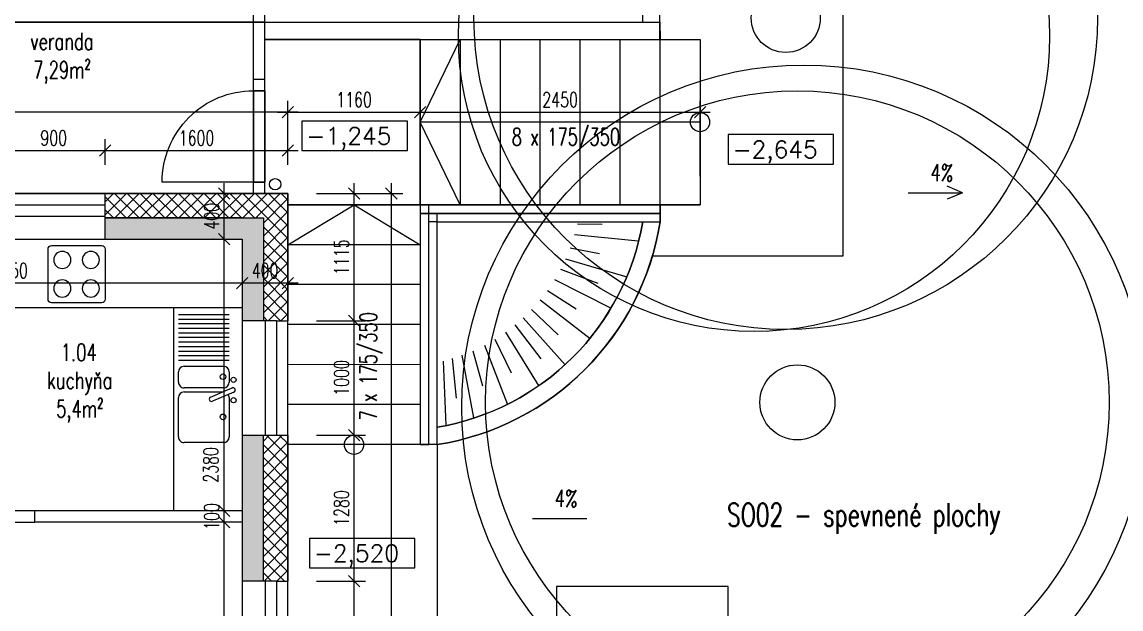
# Model space of a CAD drawing. Header units: millimetres. Extents: x 462666 to 1244237, y 2328025 to 3795663.
# Drawn here: x 1089397 to 1099018, y 2842311 to 2847454 of the extents above; entities that cross this region are included whole.
import ezdxf
from ezdxf.enums import TextEntityAlignment as Align
from ezdxf.lldxf.tags import DXFTag

# ---------------------------------------------------------------- set-up
doc = ezdxf.new("R2010")
doc.units = ezdxf.units.MM
for name, color, linetype in [('DIM_100', 64, 'Continuous'), ('DVE_REZ', 1, 'Continuous'), ('KOTY', 96, 'Continuous'), ('MUR-POH', 64, 'Continuous'), ('MUR_POH', 64, 'Continuous'), ('MUR_REZ', 3, 'Continuous'), ('NAB_MOB', 1, 'Continuous'), ('NAB_ZAR', 14, 'Continuous'), ('PLO_LIN', 6, 'Continuous'), ('POP_100', 8, 'Continuous'), ('SAN-POH', 151, 'Continuous'), ('SAN_POH', 151, 'Continuous')]:
    doc.layers.add(name, color=color, linetype=linetype)
doc.styles.add('ROMANS', font='arial.ttf', dxfattribs={"width": 0.85})
doc.styles.add('SIMPLEX', font='SIMPLEX.SHX', dxfattribs={"width": 0.7})
tags = doc.linetypes.add('DASHDOT', pattern=[25.4, 12.7, -6.35, 0, -6.35]).pattern_tags.tags
tags[10:11] = [DXFTag(74, 4), DXFTag(75, 0), DXFTag(340, '0'), DXFTag(46, 1.0), DXFTag(50, 0.0), DXFTag(44, 0.0), DXFTag(45, 0.0)]
tags[8:9] = [DXFTag(74, 4), DXFTag(75, 0), DXFTag(340, '0'), DXFTag(46, 1.0), DXFTag(50, 0.0), DXFTag(44, 0.0), DXFTag(45, 0.0)]
tags[6:7] = [DXFTag(74, 4), DXFTag(75, 0), DXFTag(340, '0'), DXFTag(46, 1.0), DXFTag(50, 0.0), DXFTag(44, 0.0), DXFTag(45, 0.0)]
tags[4:5] = [DXFTag(74, 4), DXFTag(75, 0), DXFTag(340, '0'), DXFTag(46, 1.0), DXFTag(50, 0.0), DXFTag(44, 0.0), DXFTag(45, 0.0)]
tags = doc.linetypes.add('DASHED', pattern=[0.75, 0.5, -0.25]).pattern_tags.tags
tags[6:7] = [DXFTag(74, 4), DXFTag(75, 0), DXFTag(340, '0'), DXFTag(46, 1.0), DXFTag(50, 0.0), DXFTag(44, 0.0), DXFTag(45, 0.0)]
tags[4:5] = [DXFTag(74, 4), DXFTag(75, 0), DXFTag(340, '0'), DXFTag(46, 1.0), DXFTag(50, 0.0), DXFTag(44, 0.0), DXFTag(45, 0.0)]
doc.dimstyles.new('PAJO1-studia', dxfattribs={"dimtxt": 160, "dimasz": 100, "dimexe": 100, "dimexo": 250, "dimgap": 45, "dimtad": 1, "dimdec": 0, "dimrnd": 5, "dimtxsty": 'ROMANS', "dimblk": 'OBLIQUE', "dimcen": 200, "dimdle": 90, "dimadec": 0, "dimazin": 0, "dimtfac": 1, "dimtdec": 0, "dimtmove": 1, "dimatfit": 3, "dimfxl": 1, "dimarcsym": 0})

# ---------------------------------------------------------------- blocks, each defined once
blk = doc.blocks.new('HFHF')
at = {"layer": 'NAB_MOB', "linetype": 'Continuous'}
for p, q in [((434854.8, -333061.4), (434854.8, -333501.4)), ((435324.8, -333031.4), (434884.8, -333031.4)), ((435354.8, -333501.4), (435354.8, -333061.4)), ((434884.8, -333531.4), (435324.8, -333531.4))]:
    blk.add_line(p, q, dxfattribs=at)
for centre in [(434979.8, -333156.4), (435229.8, -333156.4), (434979.8, -333406.4), (435229.8, -333406.4)]:
    blk.add_circle(centre, 75, dxfattribs=at)
for centre, start, end in [((434884.8, -333061.4), 90, 180), ((435324.8, -333061.4), 0, 90), ((434884.8, -333501.4), 180, 270), ((435324.8, -333501.4), 270, 0)]:
    blk.add_arc(centre, 30, start, end, dxfattribs=at)
blk = doc.blocks.new('drez2')
at = {"layer": 'SAN_POH'}
for p, q in [((45169980.1, -2774487.7), (45169980.1, -2774932)), ((45170020.1, -2774487.7), (45170020.1, -2774932)), ((45170060.2, -2774487.7), (45170060.2, -2774932)), ((45170100.2, -2774487.7), (45170100.2, -2774932)), ((45170140.2, -2774487.7), (45170140.2, -2774932)), ((45170180.3, -2774487.7), (45170180.3, -2774932)), ((45170220.3, -2774487.7), (45170220.3, -2774932)), ((45170260.4, -2774487.7), (45170260.4, -2774932)), ((45170300.4, -2774487.7), (45170300.4, -2774932)), ((45170340.4, -2774487.7), (45170340.4, -2774932)), ((45170380.5, -2774487.7), (45170380.5, -2774932)), ((45170481, -2774487.7), (45170569.8, -2774487.7)), ((45170701.4, -2774650), (45170621.5, -2774462.2)), ((45170632, -2774436), (45170632.1, -2774435.9)), ((45170658.3, -2774446.5), (45170738.2, -2774634.3)), ((45170706, -2774487.7), (45171050, -2774487.7)), ((45170431, -2774882), (45170431, -2774537.7)), ((45170619.8, -2774537.7), (45170619.8, -2774882)), ((45170656, -2774882), (45170656, -2774543.4)), ((45171100, -2774537.7), (45171100, -2774882)), ((45170727.7, -2774660.6), (45170727.6, -2774660.6)), ((45170569.8, -2774932), (45170481, -2774932)), ((45171050, -2774932), (45170706, -2774932))]:
    blk.add_line(p, q, dxfattribs=at)
for centre, radius in [((45170522.5, -2774541), 24.6), ((45170550.1, -2774449.3), 22.6), ((45170728.4, -2774449.3), 22.6), ((45170874.9, -2774541), 24.6)]:
    blk.add_circle(centre, radius, dxfattribs=at)
for centre, radius, start, end in [((45170481, -2774537.7), 50, 90, 180), ((45170569.8, -2774537.7), 50, 0, 90), ((45170639.9, -2774454.4), 20, 113.04876, 203.04876), ((45170639.9, -2774454.3), 20, 23.04876, 113.04876), ((45170706, -2774537.7), 50, 90, 122.49034), ((45171050, -2774537.7), 50, 0, 90), ((45170719.8, -2774642.2), 20, 203.04876, 293.04876), ((45170719.8, -2774642.2), 20, 293.04876, 23.04876), ((45170481, -2774882), 50, 180, 270), ((45170569.8, -2774882), 50, 270, 0), ((45170706, -2774882), 50, 180, 270), ((45171050, -2774882), 50, 270, 0)]:
    blk.add_arc(centre, radius, start, end, dxfattribs=at)
blk = doc.blocks.new('_OBLIQUE')
at = {"color": 0, "linetype": 'ByBlock'}
blk.add_line((-0.5, -0.5), (0.5, 0.5), dxfattribs=at)
blk = doc.blocks.new('*D189')
at = {"layer": 'Defpoints', "color": 0}
for p in [(1091725.2, 2842555), (1092304.8, 2842555), (1091725.2, 2841555)]:
    blk.add_point(p, dxfattribs=at)
at = {"layer": 'KOTY', "color": 0, "lineweight": -2}
for p, q in [((1092304.8, 2841465), (1092304.8, 2842645)), ((1091975.2, 2842555), (1092404.8, 2842555)), ((1091975.2, 2841555), (1092404.8, 2841555))]:
    blk.add_line(p, q, dxfattribs=at)
at = {"layer": 'KOTY', "color": 0, "lineweight": -2, "xscale": 100, "yscale": 100, "zscale": 100}
for p, rotation in [((1092304.8, 2842555), 90), ((1092304.8, 2841555), 270)]:
    blk.add_blockref('_OBLIQUE', p, dxfattribs=dict(at, rotation=rotation))
at = {"layer": 'KOTY', "color": 0, "insert": (1092194.8, 2842055), "char_height": 130, "attachment_point": 5, "rotation": 90, "style": 'SIMPLEX'}
blk.add_mtext('1000', dxfattribs=at)
blk = doc.blocks.new('*D188')
at = {"layer": 'Defpoints', "color": 0}
for p in [(1091725.2, 2843835.1), (1092304.8, 2843835.1), (1091725.2, 2842555)]:
    blk.add_point(p, dxfattribs=at)
at = {"layer": 'KOTY', "color": 0, "lineweight": -2}
for p, q in [((1092304.8, 2842465), (1092304.8, 2843925.1)), ((1091975.2, 2843835.1), (1092404.8, 2843835.1)), ((1091975.2, 2842555), (1092404.8, 2842555))]:
    blk.add_line(p, q, dxfattribs=at)
at = {"layer": 'KOTY', "color": 0, "lineweight": -2, "xscale": 100, "yscale": 100, "zscale": 100}
for p, rotation in [((1092304.8, 2843835.1), 90), ((1092304.8, 2842555), 270)]:
    blk.add_blockref('_OBLIQUE', p, dxfattribs=dict(at, rotation=rotation))
at = {"layer": 'KOTY', "color": 0, "insert": (1092194.8, 2843195.1), "char_height": 130, "attachment_point": 5, "rotation": 90, "style": 'SIMPLEX'}
blk.add_mtext('1280', dxfattribs=at)
blk = doc.blocks.new('*D187')
at = {"layer": 'Defpoints', "color": 0}
for p in [(1091725.2, 2844835.1), (1092304.8, 2844835.1), (1091725.2, 2843835.1)]:
    blk.add_point(p, dxfattribs=at)
at = {"layer": 'KOTY', "color": 0, "lineweight": -2}
for p, q in [((1092304.8, 2843745.1), (1092304.8, 2844925.1)), ((1091975.2, 2844835.1), (1092404.8, 2844835.1)), ((1091975.2, 2843835.1), (1092404.8, 2843835.1))]:
    blk.add_line(p, q, dxfattribs=at)
at = {"layer": 'KOTY', "color": 0, "lineweight": -2, "xscale": 100, "yscale": 100, "zscale": 100}
for p, rotation in [((1092304.8, 2844835.1), 90), ((1092304.8, 2843835.1), 270)]:
    blk.add_blockref('_OBLIQUE', p, dxfattribs=dict(at, rotation=rotation))
at = {"layer": 'KOTY', "color": 0, "insert": (1092194.8, 2844335.1), "char_height": 130, "attachment_point": 5, "rotation": 90, "style": 'SIMPLEX'}
blk.add_mtext('1000', dxfattribs=at)
blk = doc.blocks.new('*D186')
at = {"layer": 'Defpoints', "color": 0}
for p in [(1091725.2, 2845951.6), (1092304.8, 2845951.6), (1091725.2, 2844835.1)]:
    blk.add_point(p, dxfattribs=at)
at = {"layer": 'KOTY', "color": 0, "lineweight": -2}
for p, q in [((1092304.8, 2844745.1), (1092304.8, 2846041.6)), ((1091975.2, 2845951.6), (1092404.8, 2845951.6)), ((1091975.2, 2844835.1), (1092404.8, 2844835.1))]:
    blk.add_line(p, q, dxfattribs=at)
at = {"layer": 'KOTY', "color": 0, "lineweight": -2, "xscale": 100, "yscale": 100, "zscale": 100}
for p, rotation in [((1092304.8, 2845951.6), 90), ((1092304.8, 2844835.1), 270)]:
    blk.add_blockref('_OBLIQUE', p, dxfattribs=dict(at, rotation=rotation))
at = {"layer": 'KOTY', "color": 0, "insert": (1092194.8, 2845393.4), "char_height": 130, "attachment_point": 5, "rotation": 90, "style": 'SIMPLEX'}
blk.add_mtext('1115', dxfattribs=at)
blk = doc.blocks.new('*D151')
at = {"layer": 'Defpoints', "color": 0}
for p in [(1090125.2, 2846327.3), (1089224.6, 2845951.6), (1090125.2, 2845951.6)]:
    blk.add_point(p, dxfattribs=at)
at = {"layer": 'KOTY', "color": 0, "lineweight": -2}
for p, q in [((1089224.6, 2846201.6), (1089224.6, 2846427.3)), ((1090125.2, 2846201.6), (1090125.2, 2846427.3)), ((1089134.6, 2846327.3), (1090215.2, 2846327.3))]:
    blk.add_line(p, q, dxfattribs=at)
at = {"layer": 'KOTY', "color": 0, "lineweight": -2, "xscale": 100, "yscale": 100, "zscale": 100, "rotation": 180}
blk.add_blockref('_OBLIQUE', (1089224.6, 2846327.3), dxfattribs=at)
at = {"layer": 'KOTY', "color": 0, "lineweight": -2, "xscale": 100, "yscale": 100, "zscale": 100}
blk.add_blockref('_OBLIQUE', (1090125.2, 2846327.3), dxfattribs=at)
at = {"layer": 'KOTY', "color": 0, "insert": (1089674.9, 2846437.3), "char_height": 130, "attachment_point": 5, "style": 'SIMPLEX'}
blk.add_mtext('900', dxfattribs=at)
blk = doc.blocks.new('*D150')
at = {"layer": 'Defpoints', "color": 0}
for p in [(1091725.2, 2846327.3), (1090125.2, 2845951.6), (1091725.2, 2845951.6)]:
    blk.add_point(p, dxfattribs=at)
at = {"layer": 'KOTY', "color": 0, "lineweight": -2}
for p, q in [((1090125.2, 2846201.6), (1090125.2, 2846427.3)), ((1091725.2, 2846201.6), (1091725.2, 2846427.3)), ((1090035.2, 2846327.3), (1091815.2, 2846327.3))]:
    blk.add_line(p, q, dxfattribs=at)
at = {"layer": 'KOTY', "color": 0, "lineweight": -2, "xscale": 100, "yscale": 100, "zscale": 100, "rotation": 180}
blk.add_blockref('_OBLIQUE', (1090125.2, 2846327.3), dxfattribs=at)
at = {"layer": 'KOTY', "color": 0, "lineweight": -2, "xscale": 100, "yscale": 100, "zscale": 100}
blk.add_blockref('_OBLIQUE', (1091725.2, 2846327.3), dxfattribs=at)
at = {"layer": 'KOTY', "color": 0, "insert": (1090925.2, 2846437.3), "char_height": 130, "attachment_point": 5, "style": 'SIMPLEX'}
blk.add_mtext('1600', dxfattribs=at)
blk = doc.blocks.new('*D149')
at = {"layer": 'Defpoints', "color": 0}
for p in [(1067302.7, 2846663.2), (1067302.7, 2845951.6), (1091725.2, 2845951.6)]:
    blk.add_point(p, dxfattribs=at)
at = {"layer": 'KOTY', "color": 0, "lineweight": -2}
for p, q in [((1067302.7, 2846201.6), (1067302.7, 2846763.2)), ((1091725.2, 2846201.6), (1091725.2, 2846763.2)), ((1091815.2, 2846663.2), (1067212.7, 2846663.2))]:
    blk.add_line(p, q, dxfattribs=at)
at = {"layer": 'KOTY', "color": 0, "lineweight": -2, "xscale": 100, "yscale": 100, "zscale": 100, "rotation": 180}
blk.add_blockref('_OBLIQUE', (1067302.7, 2846663.2), dxfattribs=at)
at = {"layer": 'KOTY', "color": 0, "lineweight": -2, "xscale": 100, "yscale": 100, "zscale": 100}
blk.add_blockref('_OBLIQUE', (1091725.2, 2846663.2), dxfattribs=at)
at = {"layer": 'KOTY', "color": 0, "insert": (1079514, 2846773.2), "char_height": 130, "attachment_point": 5, "style": 'SIMPLEX'}
blk.add_mtext('24420', dxfattribs=at)
blk = doc.blocks.new('*D146')
at = {"layer": 'Defpoints', "color": 0}
for p in [(1091167.7, 2843071.2), (1091325.2, 2843071.2), (1089725.2, 2838521.3)]:
    blk.add_point(p, dxfattribs=at)
at = {"layer": 'KOTY', "color": 0, "lineweight": -2}
for p, q in [((1091167.7, 2838431.3), (1091167.7, 2843161.2)), ((1091075.2, 2843071.2), (1091067.7, 2843071.2)), ((1089975.2, 2838521.3), (1091267.7, 2838521.3))]:
    blk.add_line(p, q, dxfattribs=at)
at = {"layer": 'KOTY', "color": 0, "lineweight": -2, "xscale": 100, "yscale": 100, "zscale": 100}
for p, rotation in [((1091167.7, 2843071.2), 90), ((1091167.7, 2838521.3), 270)]:
    blk.add_blockref('_OBLIQUE', p, dxfattribs=dict(at, rotation=rotation))
at = {"layer": 'KOTY', "color": 0, "insert": (1091057.7, 2840796.2), "char_height": 130, "attachment_point": 5, "rotation": 90, "style": 'SIMPLEX'}
blk.add_mtext('4550', dxfattribs=at)
blk = doc.blocks.new('*D145')
at = {"layer": 'Defpoints', "color": 0}
for p in [(1091167.7, 2843171.2), (1091325.2, 2843171.2), (1091325.2, 2843071.2)]:
    blk.add_point(p, dxfattribs=at)
at = {"layer": 'KOTY', "color": 0, "lineweight": -2}
for p, q in [((1091167.7, 2842981.2), (1091167.7, 2843261.2)), ((1091075.2, 2843171.2), (1091067.7, 2843171.2)), ((1091075.2, 2843071.2), (1091067.7, 2843071.2))]:
    blk.add_line(p, q, dxfattribs=at)
at = {"layer": 'KOTY', "color": 0, "lineweight": -2, "xscale": 100, "yscale": 100, "zscale": 100}
for p, rotation in [((1091167.7, 2843171.2), 90), ((1091167.7, 2843071.2), 270)]:
    blk.add_blockref('_OBLIQUE', p, dxfattribs=dict(at, rotation=rotation))
at = {"layer": 'KOTY', "color": 0, "insert": (1091057.7, 2843121.2), "char_height": 130, "attachment_point": 5, "rotation": 90, "style": 'SIMPLEX'}
blk.add_mtext('100', dxfattribs=at)
blk = doc.blocks.new('*D144')
at = {"layer": 'Defpoints', "color": 0}
for p in [(1091167.7, 2845551.6), (1091325.2, 2845551.6), (1091325.2, 2843171.2)]:
    blk.add_point(p, dxfattribs=at)
at = {"layer": 'KOTY', "color": 0, "lineweight": -2}
for p, q in [((1091167.7, 2843081.2), (1091167.7, 2845641.6)), ((1091075.2, 2845551.6), (1091067.7, 2845551.6)), ((1091075.2, 2843171.2), (1091067.7, 2843171.2))]:
    blk.add_line(p, q, dxfattribs=at)
at = {"layer": 'KOTY', "color": 0, "lineweight": -2, "xscale": 100, "yscale": 100, "zscale": 100}
for p, rotation in [((1091167.7, 2845551.6), 90), ((1091167.7, 2843171.2), 270)]:
    blk.add_blockref('_OBLIQUE', p, dxfattribs=dict(at, rotation=rotation))
at = {"layer": 'KOTY', "color": 0, "insert": (1091051.1, 2843573.5), "char_height": 130, "attachment_point": 5, "rotation": 90, "style": 'SIMPLEX'}
blk.add_mtext('2380', dxfattribs=at)
blk = doc.blocks.new('*D143')
at = {"layer": 'Defpoints', "color": 0}
for p in [(1091167.7, 2845951.6), (1091325.2, 2845951.6), (1091325.2, 2845551.6)]:
    blk.add_point(p, dxfattribs=at)
at = {"layer": 'KOTY', "color": 0, "lineweight": -2}
for p, q in [((1091167.7, 2845461.6), (1091167.7, 2846041.6)), ((1091075.2, 2845951.6), (1091067.7, 2845951.6)), ((1091075.2, 2845551.6), (1091067.7, 2845551.6))]:
    blk.add_line(p, q, dxfattribs=at)
at = {"layer": 'KOTY', "color": 0, "lineweight": -2, "xscale": 100, "yscale": 100, "zscale": 100}
for p, rotation in [((1091167.7, 2845951.6), 90), ((1091167.7, 2845551.6), 270)]:
    blk.add_blockref('_OBLIQUE', p, dxfattribs=dict(at, rotation=rotation))
at = {"layer": 'KOTY', "color": 0, "insert": (1091057.7, 2845751.6), "char_height": 130, "attachment_point": 5, "rotation": 90, "style": 'SIMPLEX'}
blk.add_mtext('400', dxfattribs=at)
blk = doc.blocks.new('*D139')
at = {"layer": 'Defpoints', "color": 0}
for p in [(1091325.2, 2845393.4), (1091725.2, 2845393.4), (1091325.2, 2845165.9)]:
    blk.add_point(p, dxfattribs=at)
at = {"layer": 'KOTY', "color": 0, "lineweight": -2}
for p, q in [((1091815.2, 2845165.9), (1091235.2, 2845165.9)), ((1091325.2, 2845143.4), (1091325.2, 2845065.9)), ((1091725.2, 2845143.4), (1091725.2, 2845065.9))]:
    blk.add_line(p, q, dxfattribs=at)
at = {"layer": 'KOTY', "color": 0, "lineweight": -2, "xscale": 100, "yscale": 100, "zscale": 100, "rotation": 180}
blk.add_blockref('_OBLIQUE', (1091325.2, 2845165.9), dxfattribs=at)
at = {"layer": 'KOTY', "color": 0, "lineweight": -2, "xscale": 100, "yscale": 100, "zscale": 100}
blk.add_blockref('_OBLIQUE', (1091725.2, 2845165.9), dxfattribs=at)
at = {"layer": 'KOTY', "color": 0, "insert": (1091525.2, 2845275.9), "char_height": 130, "attachment_point": 5, "style": 'SIMPLEX'}
blk.add_mtext('400', dxfattribs=at)
blk = doc.blocks.new('*D138')
at = {"layer": 'Defpoints', "color": 0}
for p in [(1091325.2, 2845393.4), (1088275.2, 2845165.9), (1088275.2, 2845165.9)]:
    blk.add_point(p, dxfattribs=at)
at = {"layer": 'KOTY', "color": 0, "lineweight": -2}
for p, q in [((1088275.2, 2845415.9), (1088275.2, 2845265.9)), ((1091415.2, 2845165.9), (1088185.2, 2845165.9)), ((1091325.2, 2845143.4), (1091325.2, 2845065.9))]:
    blk.add_line(p, q, dxfattribs=at)
at = {"layer": 'KOTY', "color": 0, "lineweight": -2, "xscale": 100, "yscale": 100, "zscale": 100, "rotation": 180}
blk.add_blockref('_OBLIQUE', (1088275.2, 2845165.9), dxfattribs=at)
at = {"layer": 'KOTY', "color": 0, "lineweight": -2, "xscale": 100, "yscale": 100, "zscale": 100}
blk.add_blockref('_OBLIQUE', (1091325.2, 2845165.9), dxfattribs=at)
at = {"layer": 'KOTY', "color": 0, "insert": (1089292.6, 2845275.9), "char_height": 130, "attachment_point": 5, "style": 'SIMPLEX'}
blk.add_mtext('3050', dxfattribs=at)
blk = doc.blocks.new('*D305')
at = {"layer": 'Defpoints', "color": 0}
for p in [(1091725.2, 2845951.6), (1091725.2, 2838121.3), (1092630.6, 2838121.3)]:
    blk.add_point(p, dxfattribs=at)
at = {"layer": 'KOTY', "color": 0, "lineweight": -2}
for p, q in [((1092630.6, 2846041.6), (1092630.6, 2838031.3)), ((1091975.2, 2845951.6), (1092730.6, 2845951.6)), ((1091975.2, 2838121.3), (1092730.6, 2838121.3))]:
    blk.add_line(p, q, dxfattribs=at)
at = {"layer": 'KOTY', "color": 0, "lineweight": -2, "xscale": 100, "yscale": 100, "zscale": 100}
for p, rotation in [((1092630.6, 2845951.6), 90), ((1092630.6, 2838121.3), 270)]:
    blk.add_blockref('_OBLIQUE', p, dxfattribs=dict(at, rotation=rotation))
at = {"layer": 'KOTY', "color": 0, "insert": (1092520.6, 2842036.5), "char_height": 130, "attachment_point": 5, "rotation": 90, "style": 'SIMPLEX'}
blk.add_mtext('7830', dxfattribs=at)
blk = doc.blocks.new('*D427')
at = {"layer": 'Defpoints', "color": 0}
for p in [(1095333.2, 2846663.2), (1092883.2, 2845851.6), (1095333.2, 2845851.6)]:
    blk.add_point(p, dxfattribs=at)
at = {"layer": 'KOTY', "color": 0, "lineweight": -2}
for p, q in [((1092883.2, 2846101.6), (1092883.2, 2846763.2)), ((1095333.2, 2846101.6), (1095333.2, 2846763.2)), ((1092793.2, 2846663.2), (1095423.2, 2846663.2))]:
    blk.add_line(p, q, dxfattribs=at)
at = {"layer": 'KOTY', "color": 0, "lineweight": -2, "xscale": 100, "yscale": 100, "zscale": 100, "rotation": 180}
blk.add_blockref('_OBLIQUE', (1092883.2, 2846663.2), dxfattribs=at)
at = {"layer": 'KOTY', "color": 0, "lineweight": -2, "xscale": 100, "yscale": 100, "zscale": 100}
blk.add_blockref('_OBLIQUE', (1095333.2, 2846663.2), dxfattribs=at)
at = {"layer": 'KOTY', "color": 0, "insert": (1094108.2, 2846773.2), "char_height": 130, "attachment_point": 5, "style": 'SIMPLEX'}
blk.add_mtext('2450', dxfattribs=at)
blk = doc.blocks.new('*D428')
at = {"layer": 'Defpoints', "color": 0}
for p in [(1092883.2, 2846663.2), (1092883.2, 2846101.6), (1091725.2, 2845951.6)]:
    blk.add_point(p, dxfattribs=at)
at = {"layer": 'KOTY', "color": 0, "lineweight": -2}
for p, q in [((1091725.2, 2846201.6), (1091725.2, 2846763.2)), ((1092883.2, 2846351.6), (1092883.2, 2846763.2)), ((1091635.2, 2846663.2), (1092973.2, 2846663.2))]:
    blk.add_line(p, q, dxfattribs=at)
at = {"layer": 'KOTY', "color": 0, "lineweight": -2, "xscale": 100, "yscale": 100, "zscale": 100, "rotation": 180}
blk.add_blockref('_OBLIQUE', (1091725.2, 2846663.2), dxfattribs=at)
at = {"layer": 'KOTY', "color": 0, "lineweight": -2, "xscale": 100, "yscale": 100, "zscale": 100}
blk.add_blockref('_OBLIQUE', (1092883.2, 2846663.2), dxfattribs=at)
at = {"layer": 'KOTY', "color": 0, "insert": (1092304.2, 2846773.2), "char_height": 130, "attachment_point": 5, "style": 'SIMPLEX'}
blk.add_mtext('1160', dxfattribs=at)

msp = doc.modelspace()

# ---------------------------------------------------------------- hatches: boundary and pattern name
at = {"layer": 'PLO_LIN'}
h = msp.add_hatch(dxfattribs=at)
h.set_pattern_fill('NET', color=252, scale=25, angle=45, style=0)
h.paths.add_polyline_path([(1068502.7, 2845736.6), (1068502.7, 2845851.6), (1068502.7, 2845951.6), (1067302.7, 2845951.6), (1067302.7, 2840721.3), (1068502.7, 2840721.3), (1068502.7, 2840821.3), (1068502.7, 2840936.3), (1067517.7, 2840936.3), (1067517.7, 2845736.6)])
h.paths.add_polyline_path([(1071423.9, 2845851.6), (1071423.9, 2845951.6), (1070007.5, 2845951.6), (1070007.5, 2845851.6), (1070007.5, 2845736.6), (1071373.9, 2845736.6), (1071373.9, 2845851.6)])
h.paths.add_polyline_path([(1073116.5, 2845851.6), (1073116.5, 2845951.6), (1072323.9, 2845951.6), (1072323.9, 2845851.6), (1072373.9, 2845851.6), (1072373.9, 2845736.6), (1073116.5, 2845736.6)])
h.paths.add_polyline_path([(1075328.5, 2845851.6), (1075328.5, 2845951.6), (1073632.1, 2845951.6), (1073632.1, 2845851.6), (1073632.1, 2845736.6), (1075328.5, 2845736.6)])
h.paths.add_polyline_path([(1079175.2, 2845851.6), (1079175.2, 2845951.6), (1076833.3, 2845951.6), (1076833.3, 2845851.6), (1076833.3, 2845736.6), (1079175.2, 2845736.6)])
h.paths.add_polyline_path([(1079319.7, 2845602.1), (1079124.7, 2845602.1), (1079124.7, 2845901.1), (1079319.7, 2845901.1)], flags=9)
h.paths.add_polyline_path([(1082275.2, 2845736.6), (1082275.2, 2845851.6), (1082275.2, 2845951.6), (1080675.2, 2845951.6), (1080675.2, 2845851.6), (1080675.2, 2845736.6)])
h.paths.add_polyline_path([(1084575.2, 2845551.6), (1084575.2, 2845951.6), (1083675.2, 2845951.6), (1083675.2, 2845851.6), (1083675.2, 2845736.6), (1084360.2, 2845736.6), (1084360.2, 2845551.6)])
h.paths.add_polyline_path([(1086509.6, 2845736.6), (1086509.6, 2845851.6), (1086509.6, 2845951.6), (1085875.2, 2845951.6), (1085775.2, 2845951.6), (1085775.2, 2845551.6), (1085875.2, 2845551.6), (1085975.2, 2845551.6), (1085990.2, 2845551.6), (1085990.2, 2845736.6)])
h.paths.add_polyline_path([(1089224.6, 2845736.6), (1089224.6, 2845851.6), (1089224.6, 2845951.6), (1087025.2, 2845951.6), (1087025.2, 2845851.6), (1087025.2, 2845736.6)])
h.paths.add_polyline_path([(1091725.2, 2844835.1), (1091725.2, 2845951.6), (1090125.2, 2845951.6), (1090125.2, 2845851.6), (1090125.2, 2845736.6), (1091510.2, 2845736.6), (1091510.2, 2844835.1), (1091625.2, 2844835.1)])
h.paths.add_polyline_path([(1091725.2, 2842555), (1091725.2, 2843751.6), (1091725.2, 2843835.1), (1091625.2, 2843835.1), (1091510.2, 2843835.1), (1091510.2, 2842555), (1091625.2, 2842555)])
h.paths.add_polyline_path([(1091725.2, 2840036.5), (1091725.2, 2841555), (1091625.2, 2841555), (1091510.2, 2841555), (1091510.2, 2840036.5), (1091625.2, 2840036.5)])
h.paths.add_polyline_path([(1091350.7, 2840180), (1091350.7, 2840375), (1091649.7, 2840375), (1091649.7, 2840180)], flags=9)
h.paths.add_polyline_path([(1091725.2, 2838122.3), (1091725.2, 2839036.5), (1091625.2, 2839036.5), (1091510.2, 2839036.5), (1091510.2, 2838336.3), (1088582.2, 2838336.3), (1088582.2, 2838122)])
h.paths.add_polyline_path([(1086175.2, 2838121.7), (1086175.2, 2838336.3), (1085990.2, 2838336.3), (1085990.2, 2839271.3), (1085875.2, 2839271.3), (1085775.2, 2839271.3), (1085775.2, 2838121.6)])
h.paths.add_polyline_path([(1085990.2, 2840721.3), (1085990.2, 2840936.3), (1085775.2, 2840936.3), (1085775.2, 2840821.3), (1085775.2, 2840721.3), (1085875.2, 2840721.3)])
h.paths.add_polyline_path([(1084775.2, 2840721.3), (1084775.2, 2840821.3), (1084775.2, 2840936.3), (1081914.6, 2840936.3), (1081914.6, 2840821.3), (1081914.6, 2840721.3), (1082725.2, 2840721.3), (1082727.1, 2840721.3), (1082825.2, 2840721.3)])
h.paths.add_polyline_path([(1083365.3, 2840771.8), (1083170.3, 2840771.8), (1083170.3, 2841070.8), (1083365.3, 2841070.8)], flags=9)
h.paths.add_polyline_path([(1084446.2, 2840771.8), (1084251.2, 2840771.8), (1084251.2, 2841070.8), (1084446.2, 2841070.8)], flags=9)
h.paths.add_polyline_path([(1080714.6, 2840821.3), (1080714.6, 2840936.3), (1079123, 2840936.3), (1079123, 2840821.3), (1079123, 2840721.3), (1080714.6, 2840721.3)])
h.paths.add_polyline_path([(1079319.7, 2840771.8), (1079124.7, 2840771.8), (1079124.7, 2841070.8), (1079319.7, 2841070.8)], flags=9)
h.paths.add_polyline_path([(1078607.4, 2840721.3), (1078607.4, 2840821.3), (1078607.4, 2840936.3), (1076833.3, 2840936.3), (1076833.3, 2840821.3), (1076833.3, 2840721.3)])
h.paths.add_polyline_path([(1072032.1, 2840821.3), (1072032.1, 2840936.3), (1070007.5, 2840936.3), (1070007.5, 2840821.3), (1070007.5, 2840721.3), (1072107.1, 2840721.3), (1072107.1, 2840821.3)])
h.paths.add_polyline_path([(1071770.5, 2840771.8), (1071575.5, 2840771.8), (1071575.5, 2841070.8), (1071770.5, 2841070.8)], flags=9)
h.paths.add_polyline_path([(1074450.4, 2845602.1), (1074255.4, 2845602.1), (1074255.4, 2845901.1), (1074450.4, 2845901.1)], flags=9)
h.paths.add_polyline_path([(1074450.4, 2840771.8), (1074255.4, 2840771.8), (1074255.4, 2841070.8), (1074450.4, 2841070.8)], flags=9)
h.paths.add_polyline_path([(1073732.6, 2845178.4), (1073732.6, 2845373.4), (1074031.6, 2845373.4), (1074031.6, 2845178.4)], flags=9)
h.paths.add_polyline_path([(1073732.6, 2841956), (1073732.6, 2842151), (1074031.6, 2842151), (1074031.6, 2841956)], flags=9)
h.paths.add_polyline_path([(1067353.2, 2845178.4), (1067353.2, 2845373.4), (1067652.2, 2845373.4), (1067652.2, 2845178.4)], flags=24)
h.paths.add_polyline_path([(1067353.2, 2841956), (1067353.2, 2842151), (1067652.2, 2842151), (1067652.2, 2841956)], flags=24)
h.paths.add_polyline_path([(1074450.4, 2845602.1), (1074255.4, 2845602.1), (1074255.4, 2845901.1), (1074450.4, 2845901.1)], flags=8)
h.paths.add_polyline_path([(1084446.2, 2845602.1), (1084251.2, 2845602.1), (1084251.2, 2845901.1), (1084446.2, 2845901.1)], flags=24)
h.paths.add_polyline_path([(1091375.7, 2845178.4), (1091375.7, 2845373.4), (1091674.7, 2845373.4), (1091674.7, 2845178.4)], flags=24)
h.paths.add_polyline_path([(1091155.2, 2845602.1), (1090960.2, 2845602.1), (1090960.2, 2845901.1), (1091155.2, 2845901.1)], flags=24)
h.paths.add_polyline_path([(1091375.7, 2838826.8), (1091375.7, 2839021.8), (1091674.7, 2839021.8), (1091674.7, 2838826.8)], flags=24)
h.paths.add_polyline_path([(1091155.2, 2838171.8), (1090960.2, 2838171.8), (1090960.2, 2838470.8), (1091155.2, 2838470.8)], flags=24)
h.paths.add_polyline_path([(1091350.7, 2838757.7), (1091350.7, 2838952.7), (1091649.7, 2838952.7), (1091649.7, 2838757.7)], flags=24)
h.paths.add_polyline_path([(1085825.7, 2838826.8), (1085825.7, 2839021.8), (1086124.7, 2839021.8), (1086124.7, 2838826.8)], flags=24)
h.paths.add_polyline_path([(1074450.4, 2845602.1), (1074255.4, 2845602.1), (1074255.4, 2845901.1), (1074450.4, 2845901.1)], flags=24)
h.paths.add_polyline_path([(1074450.4, 2840771.8), (1074255.4, 2840771.8), (1074255.4, 2841070.8), (1074450.4, 2841070.8)], flags=24)
h.paths.add_polyline_path([(1073732.6, 2845178.4), (1073732.6, 2845373.4), (1074031.6, 2845373.4), (1074031.6, 2845178.4)], flags=24)
h.paths.add_polyline_path([(1073732.6, 2841956), (1073732.6, 2842151), (1074031.6, 2842151), (1074031.6, 2841956)], flags=24)
at = {"layer": 'POP_100'}
h = msp.add_hatch(dxfattribs=at)
h.set_pattern_fill('ANSI35', color=8, scale=25, style=0)
h.paths.add_polyline_path([(1068502.7, 2840936.3), (1068502.7, 2841121.3), (1067702.7, 2841121.3), (1067702.7, 2845551.6), (1068502.7, 2845551.6), (1068502.7, 2845736.6), (1067517.7, 2845736.6), (1067517.7, 2840936.3)])
h.paths.add_polyline_path([(1067353.2, 2845178.4), (1067353.2, 2845373.4), (1067652.2, 2845373.4), (1067652.2, 2845178.4)], flags=9)
h.paths.add_polyline_path([(1067353.2, 2841956), (1067353.2, 2842151), (1067652.2, 2842151), (1067652.2, 2841956)], flags=9)
h.paths.add_polyline_path([(1071373.9, 2845551.6), (1071373.9, 2845651.6), (1071373.9, 2845736.6), (1070007.5, 2845736.6), (1070007.5, 2845551.6)])
h.paths.add_polyline_path([(1073116.5, 2845551.6), (1073116.5, 2845736.6), (1072373.9, 2845736.6), (1072373.9, 2845551.6)])
h.paths.add_polyline_path([(1075328.5, 2845551.6), (1075328.5, 2845736.6), (1073632.1, 2845736.6), (1073632.1, 2845551.6), (1073732.1, 2845551.6), (1074032.1, 2845551.6)])
h.paths.add_polyline_path([(1074450.4, 2845602.1), (1074255.4, 2845602.1), (1074255.4, 2845901.1), (1074450.4, 2845901.1)], flags=9)
h.paths.add_polyline_path([(1079175.2, 2845551.6), (1079175.2, 2845736.6), (1076833.3, 2845736.6), (1076833.3, 2845551.6)])
h.paths.add_polyline_path([(1079319.7, 2845602.1), (1079124.7, 2845602.1), (1079124.7, 2845901.1), (1079319.7, 2845901.1)], flags=9)
h.paths.add_polyline_path([(1082275.2, 2845551.6), (1082275.2, 2845736.6), (1080675.2, 2845736.6), (1080675.2, 2845551.6)])
h.paths.add_polyline_path([(1084360.2, 2845551.6), (1084360.2, 2845736.6), (1083675.2, 2845736.6), (1083675.2, 2845551.6)])
h.paths.add_polyline_path([(1084446.2, 2845602.1), (1084251.2, 2845602.1), (1084251.2, 2845901.1), (1084446.2, 2845901.1)], flags=9)
h.paths.add_polyline_path([(1086509.6, 2845551.6), (1086509.6, 2845736.6), (1085990.2, 2845736.6), (1085990.2, 2845551.6)])
h.paths.add_polyline_path([(1089224.6, 2845551.6), (1089224.6, 2845736.6), (1087025.2, 2845736.6), (1087025.2, 2845551.6), (1088275.2, 2845551.6), (1088324.6, 2845551.6), (1088324.6, 2845551.6), (1088924.6, 2845551.6), (1088924.6, 2845551.6)])
h.paths.add_polyline_path([(1091510.2, 2844835.1), (1091510.2, 2845736.6), (1090125.2, 2845736.6), (1090125.2, 2845551.6), (1091325.2, 2845551.6), (1091325.2, 2844835.1)])
h.paths.add_polyline_path([(1091375.7, 2845178.4), (1091375.7, 2845373.4), (1091674.7, 2845373.4), (1091674.7, 2845178.4)], flags=9)
h.paths.add_polyline_path([(1091155.2, 2845602.1), (1090960.2, 2845602.1), (1090960.2, 2845901.1), (1091155.2, 2845901.1)], flags=9)
h.paths.add_polyline_path([(1091510.2, 2842555), (1091510.2, 2843835.1), (1091325.2, 2843835.1), (1091325.2, 2842555)])
h.paths.add_polyline_path([(1091510.2, 2840036.5), (1091510.2, 2841555), (1091325.2, 2841555), (1091325.2, 2840036.5)])
h.paths.add_polyline_path([(1091350.7, 2840180), (1091350.7, 2840375), (1091649.7, 2840375), (1091649.7, 2840180)], flags=9)
h.paths.add_polyline_path([(1091510.2, 2838336.3), (1091510.2, 2839036.5), (1091325.2, 2839036.5), (1091325.2, 2838521.3), (1088582.2, 2838521.3), (1088582.2, 2838336.3)])
h.paths.add_polyline_path([(1091375.7, 2838826.8), (1091375.7, 2839021.8), (1091674.7, 2839021.8), (1091674.7, 2838826.8)], flags=9)
h.paths.add_polyline_path([(1091155.2, 2838171.8), (1090960.2, 2838171.8), (1090960.2, 2838470.8), (1091155.2, 2838470.8)], flags=9)
h.paths.add_polyline_path([(1091350.7, 2838757.7), (1091350.7, 2838952.7), (1091649.7, 2838952.7), (1091649.7, 2838757.7)], flags=9)
h.paths.add_polyline_path([(1086175.2, 2838521.3), (1086175.2, 2839271.3), (1085990.2, 2839271.3), (1085990.2, 2838336.3), (1086175.2, 2838336.3)])
h.paths.add_polyline_path([(1085825.7, 2838826.8), (1085825.7, 2839021.8), (1086124.7, 2839021.8), (1086124.7, 2838826.8)], flags=9)
h.paths.add_polyline_path([(1086175.2, 2840721.3), (1086175.2, 2841121.3), (1085775.2, 2841121.3), (1085775.2, 2840936.3), (1085990.2, 2840936.3), (1085990.2, 2840721.3)])
h.paths.add_polyline_path([(1084775.2, 2840936.3), (1084775.2, 2841121.3), (1081914.6, 2841121.3), (1081914.6, 2840936.3)])
h.paths.add_polyline_path([(1083365.3, 2840771.8), (1083170.3, 2840771.8), (1083170.3, 2841070.8), (1083365.3, 2841070.8)], flags=9)
h.paths.add_polyline_path([(1084446.2, 2840771.8), (1084251.2, 2840771.8), (1084251.2, 2841070.8), (1084446.2, 2841070.8)], flags=9)
h.paths.add_polyline_path([(1080714.6, 2840936.3), (1080714.6, 2841121.3), (1079123, 2841121.3), (1079123, 2840936.3)])
h.paths.add_polyline_path([(1079319.7, 2840771.8), (1079124.7, 2840771.8), (1079124.7, 2841070.8), (1079319.7, 2841070.8)], flags=9)
h.paths.add_polyline_path([(1078607.4, 2840936.3), (1078607.4, 2841121.3), (1076833.3, 2841121.3), (1076833.3, 2840936.3)])
h.paths.add_polyline_path([(1075328.5, 2840936.3), (1075328.5, 2841121.3), (1074032.1, 2841121.3), (1073732.1, 2841121.3), (1073732.1, 2841121.3), (1073132.1, 2841121.3), (1073132.1, 2841121.3), (1073032.1, 2841121.3), (1073032.1, 2840936.3)])
h.paths.add_polyline_path([(1074450.4, 2840771.8), (1074255.4, 2840771.8), (1074255.4, 2841070.8), (1074450.4, 2841070.8)], flags=9)
h.paths.add_polyline_path([(1072032.1, 2840936.3), (1072032.1, 2841121.3), (1070007.5, 2841121.3), (1070007.5, 2840936.3)])
h.paths.add_polyline_path([(1071770.5, 2840771.8), (1071575.5, 2840771.8), (1071575.5, 2841070.8), (1071770.5, 2841070.8)], flags=9)

# ---------------------------------------------------------------- linework, layer by layer
at = {"layer": 'DVE_REZ', "linetype": 'ByBlock'}
msp.add_line((1091424.1, 2846051.6), (1091524.1, 2846051.6), dxfattribs=at)
for points in [[(1091424.1, 2846951.6), (1091524.1, 2846951.6)], [(1091424.1, 2846851.6), (1091424.1, 2846951.6)], [(1091424.1, 2846951.6), (1091524.1, 2846951.6)], [(1091424.1, 2846851.6), (1091424.1, 2846951.6)], [(1091524.1, 2846851.6), (1091524.1, 2846951.6)], [(1091524.1, 2846851.6), (1091524.1, 2846951.6)], [(1091524.1, 2846851.6), (1091524.1, 2846908.8)], [(1091524.1, 2846851.6), (1091524.1, 2846908.8)], [(1091424.1, 2846851.6), (1091524.1, 2846851.6)], [(1091424.1, 2846051.6), (1091424.1, 2846851.6)], [(1091524.1, 2846851.6), (1091424.1, 2846851.6)], [(1091424.1, 2846851.6), (1091524.1, 2846851.6)], [(1091424.1, 2846851.6), (1091424.1, 2846051.6)], [(1091424.1, 2846851.6), (1091524.1, 2846851.6)], [(1091424.1, 2846051.6), (1091424.1, 2846851.6)], [(1091524.1, 2846851.6), (1091424.1, 2846851.6)], [(1091424.1, 2846851.6), (1091524.1, 2846851.6)], [(1091424.1, 2846851.6), (1091424.1, 2846051.6)], [(1091524.1, 2846851.6), (1091524.1, 2846051.6)], [(1091524.1, 2846051.6), (1091524.1, 2846851.6)], [(1091524.1, 2846851.6), (1091524.1, 2846051.6)], [(1091524.1, 2846051.6), (1091524.1, 2846851.6)], [(1091424.1, 2846051.6), (1091524.1, 2846051.6)], [(1091524.1, 2846051.6), (1091424.1, 2846051.6)], [(1091424.1, 2846051.6), (1091524.1, 2846051.6)]]:
    msp.add_lwpolyline(points, dxfattribs=at)
msp.add_lwpolyline([(1091424.1, 2846051.6), (1090624.1, 2846051.6, -0.414214), (1091424.1, 2846851.6)], format="xyb", dxfattribs=at)
msp.add_lwpolyline([(1091424.1, 2846051.6), (1090624.1, 2846051.6, -0.414214), (1091424.1, 2846851.6)], format="xyb", dxfattribs=at)
at = {"layer": 'KOTY'}
for p, q in [((1097632.1, 2845957.8), (1097497, 2846015.4)), ((1097155.3, 2845957.8), (1097632.1, 2845957.8)), ((1097632.1, 2845957.8), (1097497, 2845900.2)), ((1093865.2, 2843103.7), (1094341.9, 2843103.7))]:
    msp.add_line(p, q, dxfattribs=at)
at = {"layer": 'MUR-POH', "color": 1}
for points in [[(1094982, 2847301.6), (1094982, 2847951.6)], [(1091524.7, 2847301.6), (1094983.2, 2847301.6)]]:
    msp.add_lwpolyline(points, dxfattribs=at)
at = {"layer": 'MUR-POH', "color": 252}
for points in [[(1096584.5, 2847801.6), (1096584.5, 2845401.6), (1094915.4, 2845401.6)], [(1073632.1, 2847451.6), (1091524.7, 2847451.6)], [(1091524.7, 2847451.6), (1094982, 2847451.6)], [(1091524.7, 2847301.6), (1094982, 2847301.6)], [(1092883.2, 2847301.6), (1092883.2, 2845851.6)], [(1093233.2, 2845851.6), (1092883.2, 2846576.6), (1093233.2, 2847301.6)], [(1093233.2, 2847301.6), (1093233.2, 2845851.6)], [(1093582, 2847301.6), (1093582, 2845851.6)], [(1093739.9, 2847301.6), (1095333.2, 2847301.6)], [(1093932, 2847301.6), (1093932, 2845851.6)], [(1094282, 2847301.6), (1094282, 2845851.6)], [(1094632, 2847301.6), (1094632, 2845851.6)], [(1094982, 2847301.6), (1094982, 2845851.6)], [(1095333.2, 2847301.6), (1095333.2, 2845851.6)], [(1095333.2, 2847301.6), (1095333.2, 2845851.6)], [(1095333.2, 2846576.6), (1092883.2, 2846576.6)], [(1091725.2, 2845851.6), (1094983.2, 2845851.6)], [(1092883.2, 2845851.6), (1091725.2, 2845851.6)], [(1091725.2, 2845501.6), (1092304.2, 2845851.6), (1092883.2, 2845501.6)], [(1092304.2, 2843750.4), (1092304.2, 2845851.6)], [(1092883.2, 2845851.6), (1092883.2, 2843751.6)], [(1094577.1, 2845851.6), (1095333.2, 2845851.6)], [(1093033.2, 2845701.6), (1093033.2, 2845776.6)], [(1093033.2, 2845701.6), (1092958.2, 2845701.6)], [(1093033.2, 2843751.6), (1093033.2, 2845701.6), (1094981.7, 2845701.6)], [(1093033.2, 2843751.6), (1093033.2, 2845701.6), (1094981.7, 2845701.6)], [(1094663.7, 2845701.6), (1094983.2, 2845701.6)], [(1094663.7, 2845701.6), (1094983.2, 2845701.6)], [(1092883.2, 2845501.6), (1091725.2, 2845501.6)], [(1092883.2, 2845152.8), (1091725.2, 2845152.8)], [(1092883.2, 2844102.8), (1091725.2, 2844102.8)], [(1092883.2, 2843751.6), (1091725.2, 2843751.6)], [(1092883.2, 2843751.6), (1091725.2, 2843751.6)]]:
    msp.add_lwpolyline(points, dxfattribs=at)
at = {"layer": 'MUR-POH', "color": 1}
for centre, radius in [((1096083.5, 2847489), 2729.6), ((1095805.6, 2847330.2), 2587.6), ((1096083.5, 2847489), 302.4), ((1096242.6, 2844080.4), 2996.1), ((1096185.1, 2844121.3), 2729.6), ((1096185.1, 2844121.3), 328.6)]:
    msp.add_circle(centre, radius, dxfattribs=at)
at = {"layer": 'MUR_POH'}
for p, q in [((1091524.1, 2845951.6), (1091624.1, 2845951.6)), ((1091725.2, 2844835.1), (1091725.2, 2845951.6)), ((1091725.2, 2844907.8), (1091725.2, 2845951.6)), ((1091510.2, 2842555), (1091510.2, 2843835.1))]:
    msp.add_line(p, q, dxfattribs=at)
at = {"layer": 'MUR_POH', "flags": 128}
for points in [[(1090125.2, 2845951.6), (1089224.6, 2845951.6)], [(1091325.2, 2845951.6), (1091325.2, 2845951.6), (1091725.2, 2845951.6), (1091725.2, 2845851.6)], [(1090125.2, 2845736.6), (1091510.2, 2845736.6), (1091510.2, 2844835.1)], [(1089224.6, 2845551.6), (1090125.2, 2845551.6)], [(1091325.2, 2844835.1), (1091325.2, 2843835.1)], [(1091625.2, 2844835.1), (1091725.2, 2844835.1)], [(1091725.2, 2843835.1), (1091725.2, 2844835.1)], [(1091725.2, 2843835.1), (1091725.2, 2844835.1)], [(1091625.2, 2843835.1), (1091725.2, 2843835.1)], [(1091325.2, 2842555), (1091325.2, 2841555)], [(1091725.2, 2841555), (1091725.2, 2842555)], [(1091725.2, 2841555), (1091725.2, 2842555)]]:
    msp.add_lwpolyline(points, dxfattribs=at)
at = {"layer": 'MUR_POH'}
for points in [[(1091725.2, 2845951.6), (1091725.2, 2844835.1)], [(1091325.2, 2845736.6), (1090125.2, 2845736.6)]]:
    msp.add_lwpolyline(points, dxfattribs=at)
at = {"layer": 'MUR_POH', "linetype": 'DASHDOT', "ltscale": 10}
for points in [[(1089509.4, 2843171.2), (1088275.2, 2843171.2)], [(1088275.2, 2843071.2), (1089509.4, 2843071.2)]]:
    msp.add_lwpolyline(points, dxfattribs=at)
at = {"layer": 'MUR_POH', "color": 8, "linetype": 'DASHED', "ltscale": 250, "flags": 128}
msp.add_lwpolyline([(1095577.9, 2842509), (1094077.9, 2842509), (1094077.9, 2840509), (1095577.9, 2840509)], close=True, dxfattribs=at)
at = {"layer": 'MUR_REZ'}
for p, q in [((1091725.2, 2844835.1), (1091725.2, 2845951.6)), ((1091725.2, 2844835.1), (1091725.2, 2845951.6)), ((1091325.2, 2845551.6), (1091325.2, 2844835.1)), ((1091325.2, 2845551.6), (1091325.2, 2845551.6)), ((1091725.2, 2842555), (1091725.2, 2843835.1)), ((1091725.2, 2842555), (1091725.2, 2843835.1))]:
    msp.add_line(p, q, dxfattribs=at)
at = {"layer": 'MUR_REZ', "flags": 128}
for points in [[(1091325.2, 2845951.6), (1090125.2, 2845951.6)], [(1090125.2, 2845851.6), (1090125.2, 2845951.6)], [(1090125.2, 2845851.6), (1090125.2, 2845951.6)], [(1091325.2, 2845951.6), (1091325.2, 2845951.6), (1091725.2, 2845951.6), (1091725.2, 2845851.6)], [(1091725.2, 2845951.6), (1091725.2, 2844835.1)], [(1091725.2, 2845951.6), (1091725.2, 2844835.1)], [(1090125.2, 2845551.6), (1090125.2, 2845851.6)], [(1090125.2, 2845551.6), (1091325.2, 2845551.6)], [(1090125.2, 2845551.6), (1090690.2, 2845551.6)], [(1091625.2, 2844835.1), (1091325.2, 2844835.1)], [(1091625.2, 2844835.1), (1091725.2, 2844835.1)], [(1091325.2, 2843835.1), (1091325.2, 2842555)], [(1091325.2, 2843835.1), (1091625.2, 2843835.1)], [(1091625.2, 2843835.1), (1091725.2, 2843835.1)], [(1091725.2, 2843835.1), (1091725.2, 2842555)], [(1091725.2, 2843835.1), (1091725.2, 2842555)], [(1089509.4, 2843071.2), (1089509.4, 2843171.2)], [(1091325.2, 2843171.2), (1089509.4, 2843171.2)], [(1091325.2, 2843071.2), (1089509.4, 2843071.2)], [(1091625.2, 2842555), (1091325.2, 2842555)], [(1091625.2, 2842555), (1091725.2, 2842555)], [(1091625.2, 2842555), (1091725.2, 2842555)]]:
    msp.add_lwpolyline(points, dxfattribs=at)
at = {"layer": 'MUR_REZ', "color": 252}
for points in [[(1092883.2, 2844802.8), (1091725.2, 2844802.8)], [(1092883.2, 2844451), (1091725.2, 2844452.8)]]:
    msp.add_lwpolyline(points, dxfattribs=at)
for centre in [(1095333.2, 2846576.6), (1092304.2, 2843750.4)]:
    msp.add_circle(centre, 84.2, dxfattribs=at)
at = {"layer": 'NAB_ZAR', "flags": 128}
for points in [[(1091424.1, 2846951.6), (1091425.2, 2847801.6)], [(1091524.1, 2846951.6), (1091524.1, 2847801.6)], [(1091424.1, 2845951.6), (1091424.1, 2846051.6)], [(1091524.1, 2845951.6), (1091524.1, 2846051.6)], [(1088374.9, 2844951.6), (1091325.2, 2844951.6)], [(1088374.9, 2844951.6), (1090725.2, 2844951.6), (1090725.2, 2843171.2)]]:
    msp.add_lwpolyline(points, dxfattribs=at)
at = {"layer": 'PLO_LIN', "color": 252, "flags": 128}
for points in [[(1094833.2, 2847451.6), (1094833.2, 2847801.6)], [(1094259.4, 2845684.4), (1094475.1, 2845682.1)], [(1094235.4, 2845591.8), (1094792.4, 2845536)], [(1094197, 2845476.1), (1094454, 2845424.8)], [(1094156.4, 2845378), (1094691.2, 2845222.2)], [(1094112, 2845287.6), (1094437.9, 2845165.4)], [(1094060.3, 2845197.3), (1094553.9, 2844945.3)], [(1093996.4, 2845101.7), (1094247.4, 2844941)], [(1093932.5, 2845018.9), (1094369.9, 2844680.3)], [(1093785.7, 2844863.3), (1094153.8, 2844450.7)], [(1093857.2, 2844933.9), (1094091, 2844713.5)], [(1093712.4, 2844799.3), (1093939.8, 2844502.1)], [(1093536.8, 2844674.1), (1093680.4, 2844381)], [(1093629.6, 2844735.8), (1093920.6, 2844264.6)], [(1093344.5, 2844572.9), (1093428.7, 2844267.7)], [(1093447.2, 2844622.8), (1093646.3, 2844103.8)], [(1093447.2, 2844622.8), (1093545.3, 2844367)], [(1093447.2, 2844622.8), (1093545.3, 2844367)], [(1093084, 2844483.4), (1093107.4, 2843922.5)], [(1093162.3, 2844505.1), (1093199.6, 2844159.4)], [(1093249.1, 2844534.2), (1093350.7, 2843984.8)], [(1093033.2, 2843751.6), (1093033.2, 2841169.9)]]:
    msp.add_lwpolyline(points, dxfattribs=at)
at = {"layer": 'PLO_LIN', "color": 1}
msp.add_lwpolyline([(1085875.2, 2845951.6), (1067302.7, 2845951.6), (1067302.7, 2840721.3), (1082725.2, 2840721.3), (1082725.2, 2838121.3), (1080125.2, 2838121.3), (1080125.2, 2839221.3), (1065724.7, 2839221.3), (1065724.7, 2847451.6), (1094982, 2847451.6), (1094983.2, 2847301.6), (1095333.2, 2847301.6), (1095333.2, 2845851.6), (1094983.2, 2845851.6), (1094983.2, 2845701.6, -0.325223), (1093033.2, 2843751.6), (1091725.2, 2843751.6), (1091725.2, 2845951.6), (1085875.2, 2845951.6)], format="xyb", dxfattribs=at)
for points in [[(1087975.2, 2847451.6), (1087975.2, 2845951.6), (1091725.2, 2845951.6), (1091725.2, 2845851.6), (1092883.2, 2845851.6), (1092883.2, 2847301.6), (1091524.7, 2847301.6), (1091524.7, 2847451.6), (1087975.2, 2847451.6)], [(1091847.7, 2846585.8), (1091847.7, 2846326.7), (1092771, 2846326.7), (1092771, 2846585.8)], [(1095579.4, 2846467.1), (1095579.4, 2846208.1), (1096502.7, 2846208.1), (1096502.7, 2846467.1)], [(1092883.2, 2845851.6), (1092883.2, 2843751.6), (1092958.2, 2843751.6), (1092958.2, 2845851.6)], [(1092883.2, 2845851.6), (1092883.2, 2845776.6), (1094983.2, 2845776.6), (1094983.2, 2845851.6)], [(1091913.7, 2842929.6), (1091913.7, 2842670.5), (1092836.9, 2842670.5), (1092836.9, 2842929.6)]]:
    msp.add_lwpolyline(points, close=True, dxfattribs=at)
for points in [[(1092958.2, 2843751.6), (1092958.2, 2845851.6)], [(1092958.2, 2845776.6), (1092883.2, 2845776.6)], [(1094983.2, 2845776.6), (1092958.2, 2845776.6)], [(1082725.2, 2838121.3), (1091725.2, 2838122.3), (1091725.2, 2843751.6)]]:
    msp.add_lwpolyline(points, dxfattribs=at)
at = {"layer": 'PLO_LIN', "color": 252}
for points in [[(1094983.2, 2845701.6), (1094983.2, 2845851.6)], [(1093033.2, 2843751.6), (1092883.2, 2843751.6)]]:
    msp.add_lwpolyline(points, dxfattribs=at)
at = {"layer": 'PLO_LIN', "color": 1}
msp.add_lwpolyline([(1093033.2, 2845701.6), (1094831.2, 2845701.6, -0.31881), (1093033.2, 2843903.6)], format="xyb", close=True, dxfattribs=at)
msp.add_circle((1091614.1, 2846031.9), 50, dxfattribs=at)
at = {"layer": 'PLO_LIN', "color": 252}
for centre, radius, start, end in [((1092667.7, 2846067.1), 2344.1, 278.96858, 351.03142), ((1092667.7, 2846067.1), 2344.1, 278.96858, 351.03142), ((1092665.5, 2846069.3), 2196.6, 279.63441, 350.36559)]:
    msp.add_arc(centre, radius, start, end, dxfattribs=at)
at = {"layer": 'PLO_LIN', "color": 1}
msp.add_arc((1092665.5, 2846069.3), 2346.6, 279.01324, 350.98676, dxfattribs=at)
msp.add_arc((1092665.5, 2846069.3), 2346.6, 279.01324, 350.98676, dxfattribs=at)
at = {"layer": 'SAN-POH'}
for points in [[(1089224.6, 2845851.6), (1090125.2, 2845851.6)], [(1089224.6, 2845751.6), (1090125.2, 2845751.6)], [(1091525.2, 2844835.1), (1091525.2, 2843835.1)], [(1091625.2, 2844835.1), (1091625.2, 2843835.1)], [(1091525.2, 2842555), (1091525.2, 2841555)], [(1091625.2, 2842555), (1091625.2, 2841555)]]:
    msp.add_lwpolyline(points, dxfattribs=at)

# ---------------------------------------------------------------- block references
at = {"layer": 'KOTY', "xscale": -1, "rotation": 270}
msp.add_blockref('HFHF', (1423156.7, 2410139.6), dxfattribs=at)
msp.add_blockref('HFHF', (1423156.7, 2410139.6), dxfattribs=at)
at = {"layer": 'KOTY', "rotation": 270}
msp.add_blockref('drez2', (3865698.7, 48014868.9), dxfattribs=at)

# ---------------------------------------------------------------- texts
at = {"layer": 'DIM_100', "color": 1, "style": 'SIMPLEX', "width": 0.7}
msp.add_text('1.04', height=150, dxfattribs=at).set_placement((1089894.6, 2844484.1), align=Align.CENTER)
at = {"layer": 'DIM_100', "color": 1, "char_height": 150, "attachment_point": 5, "style": 'SIMPLEX'}
for s, insert in [('{veranda\\P7,29m²}', (1089747.8, 2847136.2)), ('{8 x 175/350}', (1094159.4, 2846422.8))]:
    msp.add_mtext(s, dxfattribs=dict(at, insert=insert))
at = {"layer": 'DIM_100', "color": 1, "insert": (1092454.2, 2844438), "char_height": 150, "attachment_point": 5, "rotation": 90, "style": 'SIMPLEX'}
msp.add_mtext('{7 x 175/350}', dxfattribs=at)
at = {"layer": 'DIM_100', "color": 1, "insert": (1089903.3, 2844167.1), "char_height": 150, "width": 850.156, "attachment_point": 5, "style": 'SIMPLEX'}
msp.add_mtext('{kuchyňa\\P5,4m²}', dxfattribs=at)
at = {"layer": 'DIM_100', "color": 1, "style": 'SIMPLEX', "flags": 12}
for tag, p in [('-1,245', (1092258.8, 2846335.7)), ('-2,645', (1095990.4, 2846217)), ('-2,520', (1092324.7, 2842679.4))]:
    msp.add_attdef(tag, text='-0.120', height=150, dxfattribs=at).set_placement(p, align=Align.BOTTOM_CENTER)
at = {"layer": 'DIM_100', "color": 1, "style": 'SIMPLEX', "width": 0.7}
msp.add_attdef('SO02 - spevnené plochy', text='±X.XXX', height=200, dxfattribs=at).set_placement((1096766.2, 2843137.1), align=Align.MIDDLE_CENTER)
at = {"layer": 'KOTY', "style": 'SIMPLEX', "width": 0.7}
for p in [(1097451, 2846133.1), (1094160.9, 2843279)]:
    msp.add_attdef('4%', text='±X.XXX', height=150, rotation=358.25002, dxfattribs=at).set_placement(p, align=Align.MIDDLE_CENTER)

# ---------------------------------------------------------------- dimensions: what is measured, and where the dimension line sits
at = {"layer": 'KOTY'}
for base, p1, p2, picture, middle in [((1067302.7123, 2846663.1688), (1091725.2064, 2845951.6302), (1067302.7123, 2845951.6302), '*D149', (1079513.9594, 2846773.1688)), ((1092883.2, 2846663.2), (1091725.2, 2845951.6), (1092883.2, 2846101.6), '*D428', (1092304.2, 2846773.2)), ((1095333.2, 2846663.2), (1092883.2, 2845851.6), (1095333.2, 2845851.6), '*D427', (1094108.2, 2846773.2)), ((1090125.2, 2846327.3), (1089224.6, 2845951.6), (1090125.2, 2845951.6), '*D151', (1089674.9, 2846437.3)), ((1091725.2, 2846327.3), (1090125.2, 2845951.6), (1091725.2, 2845951.6), '*D150', (1090925.2, 2846437.3)), ((1091325.2, 2845165.9), (1091725.2, 2845393.4), (1091325.2, 2845393.4), '*D139', (1091525.2, 2845275.9))]:
    dim = msp.add_linear_dim(base=base, p1=p1, p2=p2, dimstyle='PAJO1-studia', override={"dimtxt": 130, "dimtxsty": 'SIMPLEX'}, dxfattribs=at)
    dim.commit()
    dim.dimension.update_dxf_attribs({"geometry": picture, "text_midpoint": middle})
for base, p1, p2, picture, middle in [((1091167.7, 2845951.6), (1091325.2, 2845551.6), (1091325.2, 2845951.6), '*D143', (1091057.7, 2845751.6)), ((1092304.779, 2845951.6302), (1091725.2064, 2844835.1449), (1091725.2064, 2845951.6302), '*D186', (1092194.779, 2845393.3875)), ((1092630.6, 2838121.3), (1091725.2, 2845951.6), (1091725.2, 2838121.3), '*D305', (1092520.6, 2842036.5)), ((1092304.8, 2844835.1), (1091725.2, 2843835.1), (1091725.2, 2844835.1), '*D187', (1092194.8, 2844335.1)), ((1092304.8, 2843835.1), (1091725.2, 2842555), (1091725.2, 2843835.1), '*D188', (1092194.8, 2843195.1)), ((1091167.7, 2843071.2), (1089725.2, 2838521.3), (1091325.2, 2843071.2), '*D146', (1091057.7, 2840796.2)), ((1092304.8, 2842555), (1091725.2, 2841555), (1091725.2, 2842555), '*D189', (1092194.8, 2842055))]:
    dim = msp.add_linear_dim(base=base, p1=p1, p2=p2, angle=90, dimstyle='PAJO1-studia', override={"dimtxt": 130, "dimtxsty": 'SIMPLEX'}, dxfattribs=at)
    dim.commit()
    dim.dimension.update_dxf_attribs({"geometry": picture, "text_midpoint": middle})
for base, p1, p2, picture, middle in [((1091167.7, 2845551.6), (1091325.2, 2843171.2), (1091325.2, 2845551.6), '*D144', (1091161.1, 2843573.5)), ((1091167.7, 2843171.2), (1091325.2, 2843071.2), (1091325.2, 2843171.2), '*D145', (1091167.7, 2843121.2))]:
    dim = msp.add_linear_dim(base=base, p1=p1, p2=p2, angle=90, dimstyle='PAJO1-studia', override={"dimtxt": 130, "dimtxsty": 'SIMPLEX'}, dxfattribs=at)
    dim.commit()
    dim.dimension.update_dxf_attribs({"geometry": picture, "text_midpoint": middle, "dimtype": 160})
dim = msp.add_linear_dim(base=(1088275.2, 2845165.9), p1=(1091325.2, 2845393.4), p2=(1088275.2, 2845165.9), dimstyle='PAJO1-studia', override={"dimtxt": 130, "dimtxsty": 'SIMPLEX'}, dxfattribs=at)
dim.commit()
dim.dimension.update_dxf_attribs({"geometry": '*D138', "text_midpoint": (1089292.6, 2845165.9), "dimtype": 160})

doc.saveas('drawing.dxf')
